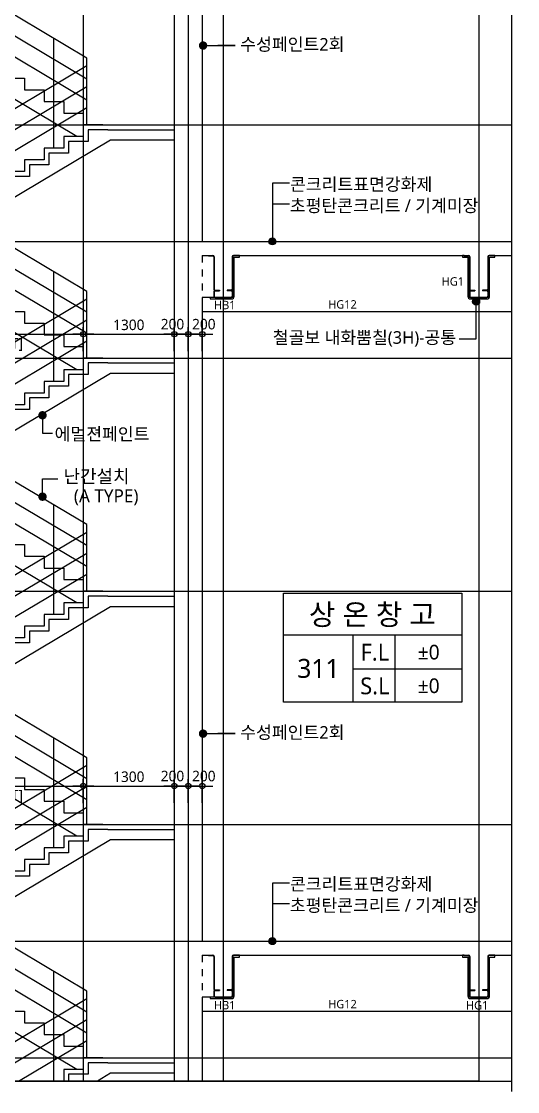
# Model space of a CAD drawing. Header units: millimetres. Extents: x -27104 to 125781, y -3376 to 46996.
# Drawn here: x 107778 to 114867, y 4334 to 19629 of the extents above; entities that cross this region are included whole.
import ezdxf
from ezdxf.enums import TextEntityAlignment as Align
from ezdxf.xclip import XClip

# ---------------------------------------------------------------- set-up
doc = ezdxf.new("R2010")
doc.units = ezdxf.units.MM
doc.header["$LTSCALE"] = 100
doc.header["$MEASUREMENT"] = 0
doc.header["$XCLIPFRAME"] = 0
doc.header["$PDSIZE"] = -10
doc.linetypes.add('CEN', pattern=[62, 60, -1, 0, -1])
doc.linetypes.add('HIDDEN', pattern=[2, 1, -1])
doc.layers.get('0').update_dxf_attribs({"linetype": 'CONTINUOUS'})
doc.layers.get('Defpoints').update_dxf_attribs({"color": 171, "linetype": 'CONTINUOUS'})
for name, color, linetype in [('CEN(ST)', 1, 'CEN'), ('CON', 2, 'CONTINUOUS'), ('ELE-6', 8, 'CONTINUOUS'), ('FIN', 8, 'CONTINUOUS'), ('FIN-1', 6, 'CONTINUOUS'), ('FIN-2', 9, 'CONTINUOUS'), ('HAN', 9, 'CONTINUOUS'), ('HF', 3, 'CONTINUOUS'), ('LED', 7, 'CONTINUOUS'), ('NDIM', 7, 'CONTINUOUS'), ('SYM', 7, 'CONTINUOUS'), ('TEXT(MIN)', 7, 'CONTINUOUS'), ('TEXT(노트)', 7, 'CONTINUOUS'), ('TEXT(실명)', 3, 'CONTINUOUS'), ('TEXT-기입', 6, 'CONTINUOUS'), ('TITLE', 7, 'CONTINUOUS')]:
    doc.layers.add(name, color=color, linetype=linetype)
doc.styles.add('CGS', font='cgse', dxfattribs={"bigfont": 'cgs'})
doc.styles.add('나눔바른고딕', font='NanumBarunGothic.ttf')
doc.dimstyles.new('NDIM 1200', dxfattribs={"dimscale": 75, "dimtxt": 3, "dimasz": 1, "dimexe": 2, "dimexo": 2, "dimgap": 1, "dimtad": 1, "dimdec": 0, "dimdsep": 46, "dimtxsty": 'CGS', "dimblk": 'DOT0', "dimcen": 1, "dimdle": 8, "dimclrd": 256, "dimclre": 256, "dimclrt": 256, "dimadec": 0, "dimazin": 0, "dimtfac": 1, "dimtdec": 0, "dimtix": 1, "dimtmove": 2, "dimatfit": 3, "dimldrblk": 'DOT0', "dimfxl": 1, "dimtolj": 1, "dimtzin": 0, "dimlwd": -1, "dimlwe": -1, "dimarcsym": 0})

# ---------------------------------------------------------------- blocks, each defined once
blk = doc.blocks.new('A$C5CCB3599')
at = {"layer": 'CON', "ltscale": 10000}
for points in [[(2870, 8263), (2590, 8263), (2590, 8097)], [(2870, 8263), (3820, 8263)], [(3820, 8113), (2911, 8113), (111, 6447), (-1580, 6447)], [(2590, 8097), (2310, 8097), (2310, 7930)], [(2310, 7930), (2030, 7930), (2030, 7763)], [(2030, 7763), (1750, 7763), (1750, 7597)], [(1750, 7597), (1470, 7597), (1470, 7430)], [(1470, 7430), (1190, 7430), (1190, 7263)], [(1190, 7263), (910, 7263), (910, 7097)], [(910, 7097), (630, 7097), (630, 6930)], [(630, 6930), (350, 6930), (350, 6763)], [(350, 6763), (70, 6763), (70, 6597)], [(70, 6597), (-1580, 6597)], [(2870, 4930), (2590, 4930), (2590, 4763)], [(2870, 4930), (3820, 4930)], [(3820, 4780), (2911, 4780), (111, 3113), (-1580, 3113)], [(2590, 4763), (2310, 4763), (2310, 4597)], [(2310, 4597), (2030, 4597), (2030, 4430)], [(2030, 4430), (1750, 4430), (1750, 4263)], [(1750, 4263), (1470, 4263), (1470, 4097)], [(1470, 4097), (1190, 4097), (1190, 3930)], [(1190, 3930), (910, 3930), (910, 3763)], [(910, 3763), (630, 3763), (630, 3597)], [(630, 3597), (350, 3597), (350, 3430)], [(350, 3430), (70, 3430), (70, 3263)], [(70, 3263), (-1580, 3263)], [(2870, 1597), (2590, 1597), (2590, 1430)], [(2870, 1597), (3820, 1597)], [(3820, 1447), (2911, 1447), (111, -220), (-1580, -220)], [(2590, 1430), (2310, 1430), (2310, 1263)], [(2310, 1263), (2030, 1263), (2030, 1097)], [(2030, 1097), (1750, 1097), (1750, 930)], [(1750, 930), (1470, 930), (1470, 763)], [(1470, 763), (1190, 763), (1190, 597)], [(1190, 597), (910, 597), (910, 430)], [(910, 430), (630, 430), (630, 263)], [(630, 263), (350, 263), (350, 97)], [(350, 97), (70, 97), (70, -70)], [(70, -70), (-1580, -70)]]:
    blk.add_lwpolyline(points, dxfattribs=at)
at = {"layer": 'ELE-6', "ltscale": 10000}
for points in [[(201, 9833), (280, 9833), (280, 9667)], [(2426, 8167), (-284, 9780)], [(280, 9667), (560, 9667), (560, 9500)], [(560, 9500), (840, 9500), (840, 9333)], [(840, 9333), (1120, 9333), (1120, 9167)], [(1120, 9167), (1400, 9167), (1400, 9000)], [(1400, 9000), (1680, 9000), (1680, 8833)], [(1680, 8833), (1960, 8833), (1960, 8667)], [(1960, 8667), (2240, 8667), (2240, 8500)], [(2240, 8500), (2520, 8500), (2520, 8333)], [(2426, 4833), (-284, 6447)], [(201, 6500), (280, 6500), (280, 6333)], [(280, 6333), (560, 6333), (560, 6167)], [(560, 6167), (840, 6167), (840, 6000)], [(840, 6000), (1120, 6000), (1120, 5833)], [(1120, 5833), (1400, 5833), (1400, 5667)], [(1400, 5667), (1680, 5667), (1680, 5500)], [(1680, 5500), (1960, 5500), (1960, 5333)], [(1960, 5333), (2240, 5333), (2240, 5167)], [(2240, 5167), (2520, 5167), (2520, 5000)], [(2426, 1500), (-284, 3113)], [(201, 3167), (280, 3167), (280, 3000)], [(280, 3000), (560, 3000), (560, 2833)], [(560, 2833), (840, 2833), (840, 2667)], [(840, 2667), (1120, 2667), (1120, 2500)], [(1120, 2500), (1400, 2500), (1400, 2333)], [(1400, 2333), (1680, 2333), (1680, 2167)], [(1680, 2167), (1960, 2167), (1960, 2000)], [(1960, 2000), (2240, 2000), (2240, 1833)], [(2240, 1833), (2520, 1833), (2520, 1667)]]:
    blk.add_lwpolyline(points, dxfattribs=at)
at = {"layer": 'FIN-1', "ltscale": 10000}
for points in [[(2800, 8333), (2520, 8333), (2520, 8167)], [(2800, 8333), (3820, 8333)], [(2520, 8167), (2240, 8167), (2240, 8000)], [(2240, 8000), (1960, 8000), (1960, 7833)], [(1960, 7833), (1680, 7833), (1680, 7667)], [(1680, 7667), (1400, 7667), (1400, 7500)], [(1400, 7500), (1120, 7500), (1120, 7333)], [(1120, 7333), (840, 7333), (840, 7167)], [(840, 7167), (560, 7167), (560, 7000)], [(560, 7000), (280, 7000), (280, 6833)], [(280, 6833), (0, 6833), (0, 6667)], [(0, 6667), (-1580, 6667)], [(2800, 5000), (2520, 5000), (2520, 4833)], [(2800, 5000), (3820, 5000)], [(2520, 4833), (2240, 4833), (2240, 4667)], [(2240, 4667), (1960, 4667), (1960, 4500)], [(1960, 4500), (1680, 4500), (1680, 4333)], [(1680, 4333), (1400, 4333), (1400, 4167)], [(1400, 4167), (1120, 4167), (1120, 4000)], [(1120, 4000), (840, 4000), (840, 3833)], [(840, 3833), (560, 3833), (560, 3667)], [(560, 3667), (280, 3667), (280, 3500)], [(280, 3500), (0, 3500), (0, 3333)], [(0, 3333), (-1580, 3333)], [(2800, 1667), (2520, 1667), (2520, 1500)], [(2800, 1667), (3820, 1667)], [(2520, 1500), (2240, 1500), (2240, 1333)], [(2240, 1333), (1960, 1333), (1960, 1167)], [(1960, 1167), (1680, 1167), (1680, 1000)], [(1680, 1000), (1400, 1000), (1400, 833)], [(1400, 833), (1120, 833), (1120, 667)], [(1120, 667), (840, 667), (840, 500)], [(840, 500), (560, 500), (560, 333)], [(560, 333), (280, 333), (280, 167)], [(280, 167), (0, 167), (0, 0)], [(0, 0), (-1580, 0)]]:
    blk.add_lwpolyline(points, dxfattribs=at)
at = {"layer": 'HAN', "ltscale": 10000}
for p, q in [((-50, 10000), (-50, 10846)), ((560, 10483), (-50, 10846)), ((420, 10333), (420, 10567)), ((308, 10333), (-50, 10546)), ((2570, 9287), (926, 10265)), ((84, 10167), (-50, 10246)), ((2570, 8987), (674, 10115)), ((420, 9667), (420, 9964)), ((2570, 8687), (422, 9965)), ((1260, 9167), (1260, 10067)), ((2100, 8667), (2100, 9567)), ((-50, 7620), (2570, 9180)), ((2570, 8333), (2570, 9287)), ((-50, 7320), (2570, 8880)), ((2100, 8000), (2100, 8900)), ((-50, 7020), (2570, 8580)), ((1260, 7500), (1260, 8400)), ((420, 7000), (420, 7900)), ((-50, 6667), (-50, 7620)), ((560, 7150), (-50, 7513)), ((308, 7000), (-50, 7213)), ((420, 7000), (420, 7233)), ((84, 6833), (-50, 6913)), ((2570, 5954), (926, 6932)), ((2570, 5654), (674, 6782)), ((1260, 5833), (1260, 6733)), ((420, 6333), (420, 6630)), ((2570, 5354), (422, 6632)), ((2100, 5333), (2100, 6233)), ((-50, 4287), (2570, 5846)), ((2570, 5000), (2570, 5954)), ((-50, 3987), (2570, 5546)), ((2100, 4667), (2100, 5567)), ((-50, 3687), (2570, 5246)), ((1260, 4167), (1260, 5067)), ((420, 3667), (420, 4567)), ((-50, 3333), (-50, 4287)), ((560, 3817), (-50, 4180)), ((308, 3667), (-50, 3880)), ((420, 3667), (420, 3900)), ((84, 3500), (-50, 3580)), ((2570, 2620), (926, 3599)), ((2570, 2320), (674, 3449)), ((1260, 2500), (1260, 3400)), ((420, 3000), (420, 3297)), ((2570, 2020), (422, 3299)), ((2100, 2000), (2100, 2900)), ((2570, 1667), (2570, 2620)), ((-50, 954), (2570, 2513)), ((-50, 654), (2570, 2213)), ((2100, 1333), (2100, 2233)), ((-50, 354), (2570, 1913)), ((1260, 833), (1260, 1733)), ((420, 333), (420, 1233)), ((-50, 954), (-50, 0))]:
    blk.add_line(p, q, dxfattribs=at)
blk = doc.blocks.new('A$C51E23882')
at = {"layer": 'TITLE'}
blk.add_lwpolyline([(8500, 0), (0, 0), (0, 5200), (8500, 5200)], close=True, dxfattribs=at)
for points in [[(8500, 3200), (0, 3200)], [(3300, 3200), (3300, 0)], [(5300, 3200), (5300, 0)], [(3300, 1600), (8500, 1600)]]:
    blk.add_lwpolyline(points, dxfattribs=at)
at = {"layer": 'TITLE', "style": '나눔바른고딕'}
for s, p in [('F.L', (4352, 2378)), ('S.L', (4352, 778))]:
    blk.add_text(s, height=800, dxfattribs=at).set_placement(p, align=Align.MIDDLE)
blk = doc.blocks.new('*U160')
at = {"layer": 'Defpoints'}
blk.add_point((0, 0), dxfattribs=at)
at = {"layer": 'HF'}
for p, q in [((-209, 0), (-147, 0)), ((-209, 0), (-209, -6)), ((209, 0), (147, 0)), ((209, 0), (209, -6)), ((-209, -6), (-147, -6)), ((-135, -18), (-135, -482)), ((-129, -18), (-129, -482)), ((129, -18), (129, -482)), ((135, -18), (135, -482)), ((209, -6), (147, -6)), ((-135, -518), (-135, -582)), ((-129, -518), (-129, -582)), ((-117, -494), (-55, -494)), ((-117, -500), (-55, -500)), ((-117, -506), (-55, -506)), ((-117, -594), (117, -594)), ((-117, -600), (117, -600)), ((-55, -494), (-55, -500)), ((-55, -500), (-55, -506)), ((117, -494), (55, -494)), ((55, -494), (55, -500)), ((117, -500), (55, -500)), ((55, -500), (55, -506)), ((117, -506), (55, -506)), ((129, -518), (129, -582)), ((135, -518), (135, -582))]:
    blk.add_line(p, q, dxfattribs=at)
for centre, radius, start, end in [((-147, -18), 18, 360, 450), ((147, -18), 18, 90, 180), ((-147, -18), 12, 360, 450), ((147, -18), 12, 90, 180), ((-117, -482), 18, 180, 270), ((-117, -518), 18, 90, 180), ((-117, -582), 18, 180, 270), ((-117, -482), 12, 180, 270), ((-117, -518), 12, 90, 180), ((-117, -582), 12, 180, 270), ((117, -482), 12, 270, 360), ((117, -482), 18, 270, 360), ((117, -518), 18, 0, 90), ((117, -518), 12, 0, 90), ((117, -582), 12, 270, 360), ((117, -582), 18, 270, 360)]:
    blk.add_arc(centre, radius, start, end, dxfattribs=at)
blk = doc.blocks.new('DOT0')
blk.add_line((-3, 0), (3, 0))
at = {"color": 6}
blk.add_circle((0, 0), 0.75, dxfattribs=at)
blk = doc.blocks.new('*D282')
at = {"layer": 'Defpoints', "color": 0, "ltscale": 0.4, "transparency": 16777216}
for p in [(108662, 8701), (106142, 8356), (108662, 8356)]:
    blk.add_point(p, dxfattribs=at)
at = {"layer": 'NDIM', "ltscale": 0.4, "transparency": 16777216}
for p, q in [((106142, 8456), (106142, 8801)), ((108662, 8456), (108662, 8801)), ((106192, 8701), (108612, 8701))]:
    blk.add_line(p, q, dxfattribs=at)
at = {"layer": 'NDIM', "ltscale": 0.4, "transparency": 16777216, "xscale": 50, "yscale": 50, "zscale": 50, "rotation": 180}
blk.add_blockref('DOT0', (106142, 8701), dxfattribs=at)
at = {"layer": 'NDIM', "ltscale": 0.4, "transparency": 16777216, "xscale": 50, "yscale": 50, "zscale": 50}
blk.add_blockref('DOT0', (108662, 8701), dxfattribs=at)
at = {"layer": 'NDIM', "ltscale": 0.4, "transparency": 16777216, "char_height": 150, "attachment_point": 5, "style": '나눔바른고딕'}
for s, insert in [('\\A1;2520', (107402, 8833)), ('\\A1;[280X9T]', (107402, 8554))]:
    blk.add_mtext(s, dxfattribs=dict(at, insert=insert))
blk = doc.blocks.new('*D283')
at = {"layer": 'Defpoints', "color": 0, "ltscale": 0.4, "transparency": 16777216}
for p in [(109962, 8701), (108662, 8356), (109962, 8359)]:
    blk.add_point(p, dxfattribs=at)
at = {"layer": 'NDIM', "ltscale": 0.4, "transparency": 16777216}
for p, q in [((108662, 8456), (108662, 8801)), ((109962, 8459), (109962, 8801)), ((108712, 8701), (109912, 8701))]:
    blk.add_line(p, q, dxfattribs=at)
at = {"layer": 'NDIM', "ltscale": 0.4, "transparency": 16777216, "xscale": 50, "yscale": 50, "zscale": 50, "rotation": 180}
blk.add_blockref('DOT0', (108662, 8701), dxfattribs=at)
at = {"layer": 'NDIM', "ltscale": 0.4, "transparency": 16777216, "xscale": 50, "yscale": 50, "zscale": 50}
blk.add_blockref('DOT0', (109962, 8701), dxfattribs=at)
at = {"layer": 'NDIM', "ltscale": 0.4, "transparency": 16777216, "insert": (109312, 8833), "char_height": 150, "attachment_point": 5, "style": '나눔바른고딕'}
blk.add_mtext('\\A1;1300', dxfattribs=at)
blk = doc.blocks.new('*D284')
at = {"layer": 'Defpoints', "color": 0, "ltscale": 0.4, "transparency": 16777216}
for p in [(109962, 8701), (109962, 8359), (110162, 8359)]:
    blk.add_point(p, dxfattribs=at)
at = {"layer": 'NDIM', "ltscale": 0.4, "transparency": 16777216}
for p, q in [((109962, 8459), (109962, 8801)), ((110162, 8459), (110162, 8801)), ((110112, 8701), (110012, 8701))]:
    blk.add_line(p, q, dxfattribs=at)
at = {"layer": 'NDIM', "ltscale": 0.4, "transparency": 16777216, "xscale": 50, "yscale": 50, "zscale": 50, "rotation": 180}
blk.add_blockref('DOT0', (109962, 8701), dxfattribs=at)
at = {"layer": 'NDIM', "ltscale": 0.4, "transparency": 16777216, "xscale": 50, "yscale": 50, "zscale": 50}
blk.add_blockref('DOT0', (110162, 8701), dxfattribs=at)
at = {"layer": 'NDIM', "ltscale": 0.4, "transparency": 16777216, "insert": (109936, 8843), "char_height": 150, "attachment_point": 5, "style": '나눔바른고딕'}
blk.add_mtext('\\A1;200', dxfattribs=at)
blk = doc.blocks.new('*D285')
at = {"layer": 'Defpoints', "color": 0, "ltscale": 0.4, "transparency": 16777216}
for p in [(110362, 8701), (110162, 8359), (110362, 8359)]:
    blk.add_point(p, dxfattribs=at)
at = {"layer": 'NDIM', "ltscale": 0.4, "transparency": 16777216}
for p, q in [((110162, 8459), (110162, 8801)), ((110362, 8459), (110362, 8801)), ((110212, 8701), (110312, 8701))]:
    blk.add_line(p, q, dxfattribs=at)
at = {"layer": 'NDIM', "ltscale": 0.4, "transparency": 16777216, "xscale": 50, "yscale": 50, "zscale": 50, "rotation": 180}
blk.add_blockref('DOT0', (110162, 8701), dxfattribs=at)
at = {"layer": 'NDIM', "ltscale": 0.4, "transparency": 16777216, "xscale": 50, "yscale": 50, "zscale": 50}
blk.add_blockref('DOT0', (110362, 8701), dxfattribs=at)
at = {"layer": 'NDIM', "ltscale": 0.4, "transparency": 16777216, "insert": (110384, 8843), "char_height": 150, "attachment_point": 5, "style": '나눔바른고딕'}
blk.add_mtext('\\A1;200', dxfattribs=at)
blk = doc.blocks.new('*D303')
at = {"layer": 'Defpoints', "color": 0, "ltscale": 0.4, "transparency": 16777216}
for p in [(108662, 15159), (106142, 14814), (108662, 14814)]:
    blk.add_point(p, dxfattribs=at)
at = {"layer": 'NDIM', "ltscale": 0.4, "transparency": 16777216}
for p, q in [((106142, 14914), (106142, 15259)), ((106192, 15159), (108612, 15159)), ((108662, 14914), (108662, 15259))]:
    blk.add_line(p, q, dxfattribs=at)
at = {"layer": 'NDIM', "ltscale": 0.4, "transparency": 16777216, "xscale": 50, "yscale": 50, "zscale": 50, "rotation": 180}
blk.add_blockref('DOT0', (106142, 15159), dxfattribs=at)
at = {"layer": 'NDIM', "ltscale": 0.4, "transparency": 16777216, "xscale": 50, "yscale": 50, "zscale": 50}
blk.add_blockref('DOT0', (108662, 15159), dxfattribs=at)
at = {"layer": 'NDIM', "ltscale": 0.4, "transparency": 16777216, "char_height": 150, "attachment_point": 5, "style": '나눔바른고딕'}
for s, insert in [('\\A1;2520', (107402, 15290)), ('\\A1;[280X9T]', (107402, 15012))]:
    blk.add_mtext(s, dxfattribs=dict(at, insert=insert))
blk = doc.blocks.new('*D304')
at = {"layer": 'Defpoints', "color": 0, "ltscale": 0.4, "transparency": 16777216}
for p in [(109962, 15159), (108662, 14814), (109962, 14817)]:
    blk.add_point(p, dxfattribs=at)
at = {"layer": 'NDIM', "ltscale": 0.4, "transparency": 16777216}
for p, q in [((108662, 14914), (108662, 15259)), ((108712, 15159), (109912, 15159)), ((109962, 14917), (109962, 15259))]:
    blk.add_line(p, q, dxfattribs=at)
at = {"layer": 'NDIM', "ltscale": 0.4, "transparency": 16777216, "xscale": 50, "yscale": 50, "zscale": 50, "rotation": 180}
blk.add_blockref('DOT0', (108662, 15159), dxfattribs=at)
at = {"layer": 'NDIM', "ltscale": 0.4, "transparency": 16777216, "xscale": 50, "yscale": 50, "zscale": 50}
blk.add_blockref('DOT0', (109962, 15159), dxfattribs=at)
at = {"layer": 'NDIM', "ltscale": 0.4, "transparency": 16777216, "insert": (109312, 15291), "char_height": 150, "attachment_point": 5, "style": '나눔바른고딕'}
blk.add_mtext('\\A1;1300', dxfattribs=at)
blk = doc.blocks.new('*D305')
at = {"layer": 'Defpoints', "color": 0, "ltscale": 0.4, "transparency": 16777216}
for p in [(109962, 15159), (109962, 14817), (110162, 14817)]:
    blk.add_point(p, dxfattribs=at)
at = {"layer": 'NDIM', "ltscale": 0.4, "transparency": 16777216}
for p, q in [((109962, 14917), (109962, 15259)), ((110112, 15159), (110012, 15159)), ((110162, 14917), (110162, 15259))]:
    blk.add_line(p, q, dxfattribs=at)
at = {"layer": 'NDIM', "ltscale": 0.4, "transparency": 16777216, "xscale": 50, "yscale": 50, "zscale": 50, "rotation": 180}
blk.add_blockref('DOT0', (109962, 15159), dxfattribs=at)
at = {"layer": 'NDIM', "ltscale": 0.4, "transparency": 16777216, "xscale": 50, "yscale": 50, "zscale": 50}
blk.add_blockref('DOT0', (110162, 15159), dxfattribs=at)
at = {"layer": 'NDIM', "ltscale": 0.4, "transparency": 16777216, "insert": (109936, 15301), "char_height": 150, "attachment_point": 5, "style": '나눔바른고딕'}
blk.add_mtext('\\A1;200', dxfattribs=at)
blk = doc.blocks.new('*D306')
at = {"layer": 'Defpoints', "color": 0, "ltscale": 0.4, "transparency": 16777216}
for p in [(110362, 15159), (110162, 14817), (110362, 14817)]:
    blk.add_point(p, dxfattribs=at)
at = {"layer": 'NDIM', "ltscale": 0.4, "transparency": 16777216}
for p, q in [((110162, 14917), (110162, 15259)), ((110212, 15159), (110312, 15159)), ((110362, 14917), (110362, 15259))]:
    blk.add_line(p, q, dxfattribs=at)
at = {"layer": 'NDIM', "ltscale": 0.4, "transparency": 16777216, "xscale": 50, "yscale": 50, "zscale": 50, "rotation": 180}
blk.add_blockref('DOT0', (110162, 15159), dxfattribs=at)
at = {"layer": 'NDIM', "ltscale": 0.4, "transparency": 16777216, "xscale": 50, "yscale": 50, "zscale": 50}
blk.add_blockref('DOT0', (110362, 15159), dxfattribs=at)
at = {"layer": 'NDIM', "ltscale": 0.4, "transparency": 16777216, "insert": (110384, 15301), "char_height": 150, "attachment_point": 5, "style": '나눔바른고딕'}
blk.add_mtext('\\A1;200', dxfattribs=at)

msp = doc.modelspace()

# ---------------------------------------------------------------- hatches: boundary and pattern name
at = {"ltscale": 10000}
h = msp.add_hatch(color=256, dxfattribs=at)
h.dxf.hatch_style = 1
edge = h.paths.add_edge_path()
edge.add_arc((111364.2, 16484.2), 50, 0, 360)
h = msp.add_hatch(color=256, dxfattribs=at)
h.dxf.hatch_style = 1
edge = h.paths.add_edge_path()
edge.add_arc((114274.8, 15622.9), 50, -180, 180)
h = msp.add_hatch(color=256, dxfattribs=at)
h.dxf.hatch_style = 1
edge = h.paths.add_edge_path()
edge.add_arc((111364.2, 6484.2), 50, 0, 360)

# ---------------------------------------------------------------- linework, layer by layer
msp.add_line((114306.6, 4483.9), (100186.6, 4483.9), dxfattribs=at)
at = {"layer": 'CEN(ST)', "ltscale": 10000}
for p, q in [((108661.6, 38897.9), (108661.6, 4483.9)), ((109961.6, 38897.9), (109961.6, 4483.9)), ((110161.6, 38897.9), (110161.6, 4483.9)), ((110661.6, 38897.9), (110661.6, 4483.9)), ((114311.6, 38897.9), (114311.6, 4483.9)), ((99387.6, 18150.5), (114784.2, 18150.5)), ((99387.6, 16483.9), (114784.2, 16483.9)), ((99387.6, 14817.2), (114784.2, 14817.2)), ((99387.6, 11483.9), (114784.2, 11483.9)), ((99387.6, 8150.5), (114784.2, 8150.5)), ((99387.6, 6483.9), (114784.2, 6483.9)), ((99387.6, 4817.2), (114784.2, 4817.2))]:
    msp.add_line(p, q, dxfattribs=at)
at = {"layer": 'CON', "ltscale": 10000}
for p, q in [((110361.6, 25683.9), (110361.6, 16483.9)), ((109961.6, 21263.9), (109961.6, 18080.5)), ((109961.6, 17930.5), (109961.6, 14747.2)), ((110361.6, 15683.9), (110361.6, 6483.9)), ((110544.6, 15683.9), (110361.6, 15683.9)), ((109961.6, 14597.2), (109961.6, 11413.9)), ((109961.6, 11263.9), (109961.6, 8080.5)), ((109961.6, 7930.5), (109961.6, 4483.9)), ((110361.6, 5683.9), (110361.6, 4483.9)), ((110544.6, 5683.9), (110361.6, 5683.9))]:
    msp.add_line(p, q, dxfattribs=at)
at = {"layer": 'CON', "ltscale": 0.1}
msp.add_line((110361.6, 6483.9), (114784.2, 6483.9), dxfattribs=at)
for points in [[(110361.6, 16483.9), (114784.2, 16483.9)], [(110808.6, 16283.9), (114164.6, 16283.9)], [(114458.6, 16283.9), (114784.2, 16283.9)], [(110808.6, 6283.9), (114164.6, 6283.9)], [(114458.6, 6283.9), (114784.2, 6283.9)]]:
    msp.add_lwpolyline(points, dxfattribs=at)
at = {"layer": 'ELE-6', "ltscale": 10000}
for points in [[(110361.6, 15483.9), (114784.2, 15483.9)], [(110361.6, 5483.9), (114784.2, 5483.9)]]:
    msp.add_lwpolyline(points, dxfattribs=at)
at = {"layer": 'FIN', "ltscale": 10000}
for points in [[(110476.6, 15683.9), (110476.6, 15662.9), (110778.6, 15662.9, 0.4142136), (110817.6, 15701.9), (110817.6, 16256.9), (110891.6, 16256.9), (110891.6, 16283.9), (110870.6, 16283.9), (110870.6, 16277.9), (110808.6, 16277.9, 0.4142136), (110796.6, 16265.9), (110796.6, 15701.9, -0.4142136), (110778.6, 15683.9)], [(114520.6, 16283.9), (114520.6, 16277.9), (114458.6, 16277.9, 0.4142136), (114446.6, 16265.9), (114446.6, 15701.9, -0.4142136), (114428.6, 15683.9), (114194.6, 15683.9, -0.4142136), (114176.6, 15701.9), (114176.6, 16265.9, 0.4142136), (114164.6, 16277.9), (114102.6, 16277.9), (114102.6, 16283.9), (114081.6, 16283.9), (114081.6, 16256.9), (114155.6, 16256.9), (114155.6, 15701.9, 0.4142136), (114194.6, 15662.9), (114428.6, 15662.9, 0.4142136), (114467.6, 15701.9), (114467.6, 16256.9), (114541.6, 16256.9), (114541.6, 16283.9)], [(110476.6, 5683.9), (110476.6, 5662.9), (110778.6, 5662.9, 0.4142136), (110817.6, 5701.9), (110817.6, 6256.9), (110891.6, 6256.9), (110891.6, 6283.9), (110870.6, 6283.9), (110870.6, 6277.9), (110808.6, 6277.9, 0.4142136), (110796.6, 6265.9), (110796.6, 5701.9, -0.4142136), (110778.6, 5683.9)], [(114520.6, 6283.9), (114520.6, 6277.9), (114458.6, 6277.9, 0.4142136), (114446.6, 6265.9), (114446.6, 5701.9, -0.4142136), (114428.6, 5683.9), (114194.6, 5683.9, -0.4142136), (114176.6, 5701.9), (114176.6, 6265.9, 0.4142136), (114164.6, 6277.9), (114102.6, 6277.9), (114102.6, 6283.9), (114081.6, 6283.9), (114081.6, 6256.9), (114155.6, 6256.9), (114155.6, 5701.9, 0.4142136), (114194.6, 5662.9), (114428.6, 5662.9, 0.4142136), (114467.6, 5701.9), (114467.6, 6256.9), (114541.6, 6256.9), (114541.6, 6283.9)]]:
    msp.add_lwpolyline(points, format="xyb", close=True, dxfattribs=at)
at = {"layer": 'FIN-2', "linetype": 'HIDDEN'}
for p, q in [((110361.6, 16283.9), (110361.6, 15683.9)), ((110361.6, 6283.9), (110361.6, 5683.9))]:
    msp.add_line(p, q, dxfattribs=at)
for points in [[(110361.6, 16283.9), (110514.6, 16283.9)], [(110361.6, 6283.9), (110514.6, 6283.9)]]:
    msp.add_lwpolyline(points, dxfattribs=at)
at = {"layer": 'LED', "ltscale": 10000}
for p, q in [((111606.7, 17315), (111364.2, 17315)), ((111364.2, 17315), (111364.2, 16484.2)), ((111606.7, 17017.2), (111364.2, 17017.2)), ((114274.8, 15094), (114274.8, 15622.9)), ((114032.1, 15094), (114274.8, 15094)), ((111606.7, 7315), (111364.2, 7315)), ((111364.2, 7315), (111364.2, 6484.2)), ((111606.7, 7017.2), (111364.2, 7017.2))]:
    msp.add_line(p, q, dxfattribs=at)
for centre in [(111364.2, 16484.2), (114274.8, 15622.9), (111364.2, 6484.2)]:
    msp.add_circle(centre, 50, dxfattribs=at)
at = {"layer": 'SYM', "ltscale": 10000}
for points in [[(114784.2, 4333.9), (114784.2, 20443.4), (114701.7, 20423.1), (114866.7, 20544.6), (114784.2, 20524.4), (114784.2, 36633.9)], [(99387.6, 4483.9), (106621.1, 4483.9), (106600.9, 4401.4), (106722.4, 4566.4), (106702.1, 4483.9), (114784.2, 4483.9)]]:
    msp.add_lwpolyline(points, dxfattribs=at)

# ---------------------------------------------------------------- block references
at = {"ltscale": 10000}
for p in [(106141.6, 16483.9), (106141.6, 6483.9)]:
    msp.add_blockref('A$C5CCB3599', p, dxfattribs=at)
at = {"xscale": 0.3, "yscale": 0.3, "zscale": 0.3}
msp.add_blockref('A$C51E23882', (111521.9, 9898.2), dxfattribs=at)
at = {"ltscale": 10000}
ref = msp.add_blockref('A$C5CCB3599', (106141.6, -3516.1), dxfattribs=at)
XClip(ref).set_block_clipping_path([(-1780, 8000), (4020, 11666.6666666667)])
at = {"layer": 'HF'}
for p in [(110661.6, 16283.9), (114311.6, 16283.9), (110661.6, 6283.9), (114311.6, 6283.9)]:
    msp.add_blockref('*U160', p, dxfattribs=at)

# ---------------------------------------------------------------- texts
at = {"layer": 'TEXT(MIN)', "style": '나눔바른고딕'}
for s, p in [('수성페인트2회', (112393.7, 19301.2)), ('콘크리트표면강화제', (113647.9, 17300.7)), ('초평탄콘크리트 / 기계미장', (114306.8, 16995.2)), ('철골보 내화뿜칠(3H)-공통', (113988.2, 15111.6)), ('수성페인트2회', (112393.7, 9467.4)), ('콘크리트표면강화제', (113647.9, 7300.7)), ('초평탄콘크리트 / 기계미장', (114306.8, 6995.2))]:
    msp.add_text(s, height=180, dxfattribs=at).set_placement(p, align=Align.MIDDLE_RIGHT)
msp.add_text('에멀젼페인트', height=180, dxfattribs=at).set_placement((108252.1, 13732.1), align=Align.MIDDLE_LEFT)
at = {"layer": 'TEXT(노트)', "style": '나눔바른고딕'}
for s, p in [('HG1', (113781.8, 15912.4)), ('HB1', (110529.5, 15575.3)), ('HG12', (112161, 15584.1)), ('HB1', (110528.8, 5569.2)), ('HG12', (112161, 5584.1)), ('HG1', (114129.2, 5566.9))]:
    msp.add_text(s, height=120, dxfattribs=at).set_placement(p, align=Align.MIDDLE_LEFT)
for s, p in [('난간설치', (109321.9, 13126.3)), ('(A TYPE)', (109450.8, 12848.3))]:
    msp.add_text(s, height=187.5, dxfattribs=at).set_placement(p, align=Align.MIDDLE_RIGHT)
at = {"layer": 'TEXT(실명)', "style": '나눔바른고딕'}
msp.add_text('상 온 창 고', height=300, dxfattribs=at).set_placement((112791.2, 11156.5), align=Align.MIDDLE)
at = {"layer": 'TEXT-기입', "style": '나눔바른고딕'}
for s, height, p in [('±0', 210, (113596.7, 10614.6)), ('311', 270, (112021.1, 10382.2)), ('±0', 210, (113596.7, 10134.6))]:
    msp.add_text(s, height=height, dxfattribs=at).set_placement(p, align=Align.MIDDLE)

# ---------------------------------------------------------------- dimensions: what is measured, and where the dimension line sits
at = {"layer": 'NDIM', "ltscale": 0.4}
for base, p1, p2, picture, middle in [((108661.6, 15159), (106141.6, 14813.9), (108661.6, 14813.9), '*D303', (107401.6, 15159)), ((108661.6, 8701.2), (106141.6, 8356.1), (108661.6, 8356.1), '*D282', (107401.6, 8701.2))]:
    dim = msp.add_linear_dim(base=base, p1=p1, p2=p2, text='<>\\X[280X9T]', dimstyle='NDIM 1200', override={"dimscale": 50, "dimtxsty": '나눔바른고딕'}, dxfattribs=at)
    dim.commit()
    dim.dimension.update_dxf_attribs({"geometry": picture, "text_midpoint": middle})
for base, p1, p2, picture, middle in [((109961.6, 15159), (108661.6, 14813.9), (109961.6, 14817.2), '*D304', (109311.6, 15290.6)), ((109961.6, 8701.2), (108661.6, 8356.1), (109961.6, 8359.4), '*D283', (109311.6, 8832.8))]:
    dim = msp.add_linear_dim(base=base, p1=p1, p2=p2, dimstyle='NDIM 1200', override={"dimscale": 50, "dimtxsty": '나눔바른고딕'}, dxfattribs=at)
    dim.commit()
    dim.dimension.update_dxf_attribs({"geometry": picture, "text_midpoint": middle})
for base, p1, p2, picture, middle in [((109961.6, 15159), (110161.6, 14817.2), (109961.6, 14817.2), '*D305', (109935.6, 15300.9)), ((109961.6, 8701.2), (110161.6, 8359.4), (109961.6, 8359.4), '*D284', (109935.6, 8843.1))]:
    dim = msp.add_linear_dim(base=base, p1=p1, p2=p2, angle=180, dimstyle='NDIM 1200', override={"dimscale": 50, "dimtxsty": '나눔바른고딕'}, dxfattribs=at)
    dim.commit()
    dim.dimension.update_dxf_attribs({"geometry": picture, "text_midpoint": middle, "dimtype": 160})
for base, p1, p2, picture, middle in [((110361.6, 15159), (110161.6, 14817.2), (110361.6, 14817.2), '*D306', (110383.7, 15300.9)), ((110361.6, 8701.2), (110161.6, 8359.4), (110361.6, 8359.4), '*D285', (110383.7, 8843.1))]:
    dim = msp.add_linear_dim(base=base, p1=p1, p2=p2, dimstyle='NDIM 1200', override={"dimscale": 50, "dimtxsty": '나눔바른고딕'}, dxfattribs=at)
    dim.commit()
    dim.dimension.update_dxf_attribs({"geometry": picture, "text_midpoint": middle, "dimtype": 160})

# ---------------------------------------------------------------- leaders
at = {"layer": 'NDIM', "ltscale": 10000}
for points in [[(110373.2, 19283.4), (110833.9, 19283.4), (110586.4, 19283.4)], [(108078.9, 13999.4), (108078.9, 13743.4), (108222, 13743.4)], [(108078.9, 12836.4), (108078.9, 13092.3), (108298.7, 13092.3)], [(110373.2, 9449.6), (110833.9, 9449.6), (110586.4, 9449.6)]]:
    msp.add_leader(points, dimstyle='NDIM 1200', override={"dimscale": 120, "dimasz": 1, "dimgap": 1, "dimtad": 0, "dimldrblk": 'Dot'}, dxfattribs=at)

doc.saveas('drawing.dxf')
